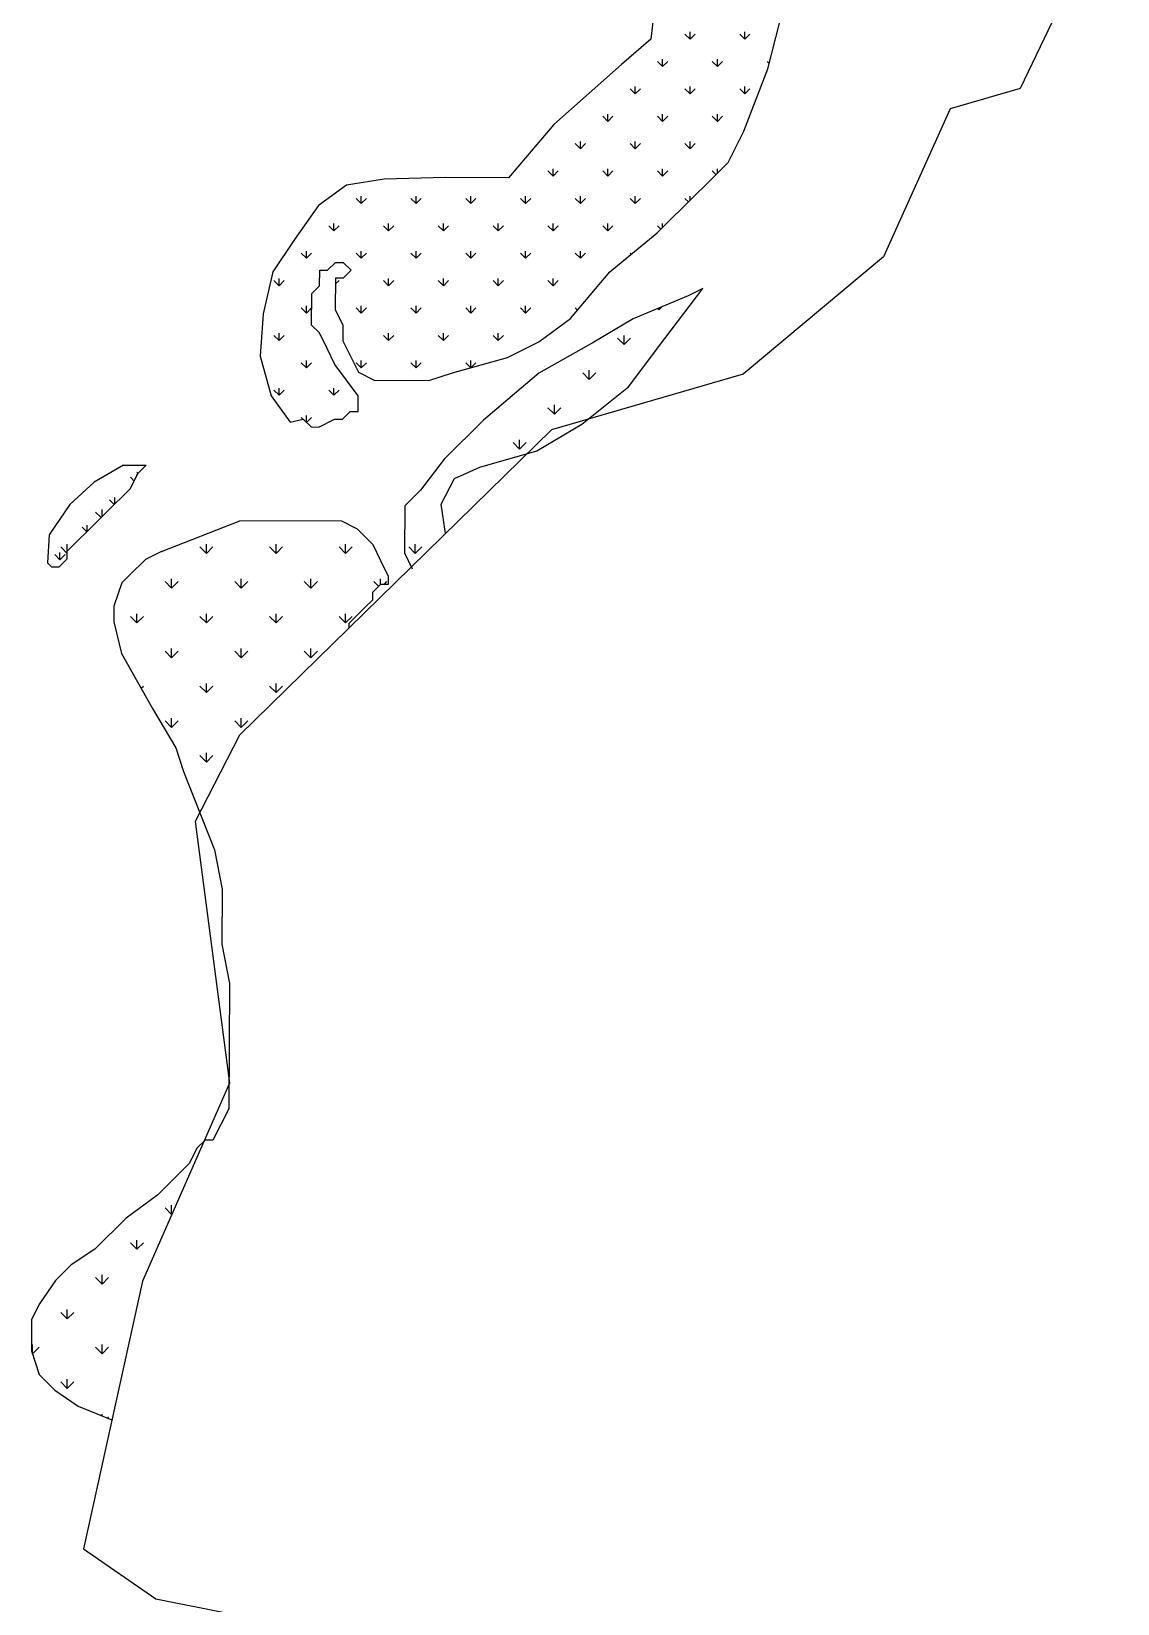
# Model space of a CAD drawing. Header units: metres. Extents: x 335517 to 338331, y 1782039 to 1785453.
# Drawn here: x 337657 to 338218, y 1783817 to 1784628 of the extents above; entities that cross this region are included whole.
import ezdxf

# ---------------------------------------------------------------- set-up
doc = ezdxf.new("R2010")
doc.units = ezdxf.units.M
doc.layers.add('MANGROOVES', color=112, linetype='Continuous')

msp = doc.modelspace()

# ---------------------------------------------------------------- linework, layer by layer
at = {"color": 3}
for p, q in [((338217.73, 1784703.57), (338167.44, 1784598.93)), ((338167.44, 1784598.93), (338131.32, 1784588.35)), ((338131.32, 1784588.35), (338096.85, 1784512.03)), ((338096.85, 1784512.03), (338024.53, 1784451.48)), ((338024.53, 1784451.48), (337925.6, 1784422.78)), ((337925.6, 1784422.78), (337764.43, 1784265.17)), ((337764.43, 1784265.17), (337741.64, 1784220.53)), ((337741.64, 1784220.53), (337759.36, 1784085.51)), ((337759.36, 1784085.51), (337714.33, 1783983.26)), ((337714.33, 1783983.26), (337683.9, 1783845.17)), ((337683.9, 1783845.17), (337721.36, 1783819.33)), ((337721.36, 1783819.33), (337821.65, 1783799.34))]:
    msp.add_line(p, q, dxfattribs=at)
at = {"layer": 'MANGROOVES'}
for p, q in [((337978.88, 1784642.14), (337976.73, 1784624.43)), ((338037.2, 1784609.11), (338045.47, 1784641.45)), ((337976.73, 1784624.43), (337961.65, 1784611.22)), ((337961.65, 1784611.22), (337926.69, 1784580.4)), ((338024.87, 1784576.79), (338037.2, 1784609.11)), ((337926.69, 1784580.4), (337903.3, 1784552.71)), ((338016.69, 1784560.64), (338024.87, 1784576.79)), ((338004.48, 1784548.56), (338016.69, 1784560.64)), ((337819.72, 1784549.08), (337805.33, 1784538.59)), ((337839.18, 1784552.04), (337819.72, 1784549.08)), ((337870.9, 1784552.89), (337839.18, 1784552.04)), ((337903.3, 1784552.71), (337870.9, 1784552.89)), ((337980.06, 1784524.41), (338000.41, 1784544.54)), ((338000.41, 1784544.54), (338004.48, 1784548.56)), ((337805.33, 1784538.59), (337792.96, 1784520.94)), ((337792.96, 1784520.94), (337781.61, 1784504.3)), ((337955.66, 1784504.3), (337980.06, 1784524.41)), ((337809.94, 1784505.11), (337814.01, 1784509.13)), ((337814.01, 1784509.13), (337818.06, 1784509.11)), ((337818.06, 1784509.11), (337822.09, 1784505.04)), ((337781.61, 1784504.3), (337776.71, 1784482.51)), ((337805.85, 1784497.03), (337805.9, 1784505.13)), ((337805.9, 1784505.13), (337809.94, 1784505.11)), ((337813.97, 1784501.04), (337813.88, 1784484.84)), ((337818.02, 1784501.01), (337813.97, 1784501.04)), ((337822.09, 1784505.04), (337818.02, 1784501.01)), ((337935.29, 1784480.12), (337955.66, 1784504.3)), ((337801.69, 1784476.81), (337801.78, 1784493.01)), ((337801.78, 1784493.01), (337805.85, 1784497.03)), ((337984, 1784469.84), (338003.67, 1784495.68)), ((338003.67, 1784495.68), (337996.07, 1784491.93)), ((337813.88, 1784484.84), (337817.88, 1784476.72)), ((337996.07, 1784491.93), (337967.67, 1784479.94)), ((337776.71, 1784482.51), (337775.23, 1784460.7)), ((337805.72, 1784472.74), (337801.69, 1784476.81)), ((337817.88, 1784476.72), (337817.84, 1784468.63)), ((337919.03, 1784468.07), (337935.29, 1784480.12)), ((337967.67, 1784479.94), (337947.36, 1784467.91)), ((337809.72, 1784464.62), (337805.72, 1784472.74)), ((337817.84, 1784468.63), (337825.84, 1784452.39)), ((337902.79, 1784460.06), (337919.03, 1784468.07)), ((337947.36, 1784467.91), (337918.94, 1784451.88)), ((337965.23, 1784444.89), (337984, 1784469.84)), ((337775.23, 1784460.7), (337780.91, 1784440.22)), ((337813.72, 1784456.51), (337809.72, 1784464.62)), ((337874.42, 1784452.12), (337902.79, 1784460.06)), ((337825.78, 1784440.25), (337813.72, 1784456.51)), ((337825.84, 1784452.39), (337833.92, 1784448.3)), ((337862.25, 1784448.14), (337874.42, 1784452.12)), ((337918.94, 1784451.88), (337890.47, 1784427.74)), ((337833.92, 1784448.3), (337862.25, 1784448.14)), ((337941.23, 1784425.66), (337965.23, 1784444.89)), ((337780.91, 1784440.22), (337790.63, 1784426.61)), ((337825.73, 1784432.15), (337825.78, 1784440.25)), ((337790.63, 1784426.61), (337797.38, 1784428.26)), ((337797.38, 1784428.26), (337801.4, 1784424.19)), ((337805.45, 1784424.16), (337813.57, 1784428.17)), ((337813.57, 1784428.17), (337817.61, 1784428.15)), ((337817.61, 1784428.15), (337821.68, 1784432.17)), ((337821.68, 1784432.17), (337825.73, 1784432.15)), ((337890.47, 1784427.74), (337870.12, 1784407.61)), ((337801.4, 1784424.19), (337805.45, 1784424.16)), ((337917.92, 1784411.86), (337941.23, 1784425.66)), ((337888.52, 1784403.37), (337917.92, 1784411.86)), ((337704.61, 1784404.42), (337689.55, 1784395.64)), ((337704.61, 1784404.42), (337716.28, 1784404.41)), ((337712.22, 1784400.39), (337716.28, 1784404.41)), ((337870.12, 1784407.61), (337857.89, 1784391.49)), ((337875.4, 1784397.53), (337888.52, 1784403.37)), ((337689.55, 1784395.64), (337676.87, 1784384.12)), ((337708.13, 1784392.32), (337712.22, 1784400.39)), ((337868.56, 1784384.27), (337875.4, 1784397.53)), ((337695.91, 1784380.24), (337708.13, 1784392.32)), ((337849.75, 1784383.43), (337857.89, 1784391.49)), ((337676.87, 1784384.12), (337666.21, 1784368.5)), ((337687.77, 1784372.19), (337695.91, 1784380.24)), ((337849.75, 1784383.43), (337849.61, 1784359.14)), ((337870.8, 1784369.28), (337868.56, 1784384.27)), ((337679.63, 1784364.13), (337687.77, 1784372.19)), ((337724.14, 1784359.84), (337764.7, 1784375.81)), ((337817.32, 1784375.52), (337764.7, 1784375.81)), ((337825.4, 1784371.42), (337817.32, 1784375.52)), ((337833.45, 1784363.28), (337825.4, 1784371.42)), ((337666.21, 1784368.5), (337665.41, 1784354.09)), ((337675.56, 1784360.11), (337679.63, 1784364.13)), ((337837.45, 1784355.16), (337833.45, 1784363.28)), ((337870.82, 1784369.21), (337870.8, 1784369.28)), ((337671.47, 1784352.03), (337675.54, 1784356.06)), ((337675.54, 1784356.06), (337675.56, 1784360.11)), ((337716.02, 1784355.84), (337707.88, 1784347.78)), ((337724.14, 1784359.84), (337716.02, 1784355.84)), ((337841.45, 1784347.04), (337837.45, 1784355.16)), ((337849.61, 1784359.14), (337853.62, 1784351.03)), ((337665.41, 1784354.09), (337667.42, 1784352.06)), ((337667.42, 1784352.06), (337671.47, 1784352.03)), ((337707.88, 1784347.78), (337703.81, 1784343.76)), ((337841.43, 1784343), (337841.45, 1784347.04)), ((337703.81, 1784343.76), (337699.69, 1784331.64)), ((337833.29, 1784334.94), (337833.31, 1784338.99)), ((337833.31, 1784338.99), (337837.38, 1784343.02)), ((337837.38, 1784343.02), (337841.43, 1784343)), ((337699.69, 1784331.64), (337699.65, 1784323.54)), ((337821.08, 1784322.87), (337829.22, 1784330.92)), ((337829.22, 1784330.92), (337833.29, 1784334.94)), ((337699.65, 1784323.54), (337703.61, 1784307.32)), ((337821.07, 1784320.56), (337821.08, 1784322.87)), ((337703.61, 1784307.32), (337719.64, 1784278.9)), ((337719.64, 1784278.9), (337731.67, 1784258.59)), ((337731.67, 1784258.59), (337735.65, 1784246.42)), ((337735.65, 1784246.42), (337751.62, 1784205.85)), ((337751.62, 1784205.85), (337755.55, 1784185.58)), ((337755.55, 1784185.58), (337755.4, 1784157.25)), ((337755.4, 1784157.25), (337759.33, 1784136.98)), ((337759.33, 1784136.98), (337758.97, 1784072.21)), ((337758.97, 1784072.21), (337750.79, 1784056.06)), ((337746.74, 1784056.08), (337742.67, 1784052.06)), ((337750.79, 1784056.06), (337746.74, 1784056.08)), ((337742.67, 1784052.06), (337738.58, 1784043.98)), ((337738.58, 1784043.98), (337722.3, 1784027.88)), ((337722.3, 1784027.88), (337706.04, 1784015.82)), ((337706.04, 1784015.82), (337689.76, 1783999.72)), ((337689.76, 1783999.72), (337677.57, 1783991.69)), ((337677.57, 1783991.69), (337669.43, 1783983.64)), ((337669.43, 1783983.64), (337661.27, 1783971.54)), ((337661.27, 1783971.54), (337657.18, 1783963.46)), ((337657.18, 1783963.46), (337657.09, 1783947.27)), ((337657.09, 1783947.27), (337661.07, 1783935.1)), ((337661.07, 1783935.1), (337669.12, 1783926.96)), ((337669.12, 1783926.96), (337681.22, 1783918.8)), ((337681.22, 1783918.8), (337698.57, 1783911.74))]:
    msp.add_line(p, q, dxfattribs=at)
at = {"layer": 'MANGROOVES', "linetype": 'Continuous'}
for p, q in [((337997.04, 1784624.38), (337994.39, 1784627.03)), ((337997.04, 1784624.38), (337997.04, 1784628.13)), ((337997.04, 1784624.38), (337999.69, 1784627.03)), ((338025.33, 1784624.38), (338022.67, 1784627.03)), ((338025.33, 1784624.38), (338025.33, 1784628.13)), ((338025.33, 1784624.38), (338027.98, 1784627.03)), ((337982.9, 1784610.24), (337982.9, 1784613.99)), ((338011.18, 1784610.24), (338011.18, 1784613.99)), ((337982.9, 1784610.24), (337980.25, 1784612.89)), ((337982.9, 1784610.24), (337985.55, 1784612.89)), ((338011.18, 1784610.24), (338008.53, 1784612.89)), ((338011.18, 1784610.24), (338013.84, 1784612.89)), ((338037.89, 1784611.82), (338036.82, 1784612.89)), ((337968.76, 1784596.09), (337966.11, 1784598.75)), ((337968.76, 1784596.1), (337968.76, 1784599.85)), ((337968.76, 1784596.09), (337971.41, 1784598.75)), ((337997.04, 1784596.09), (337994.39, 1784598.75)), ((337997.04, 1784596.1), (337997.04, 1784599.85)), ((337997.04, 1784596.09), (337999.69, 1784598.75)), ((338025.33, 1784596.09), (338022.67, 1784598.75)), ((338025.33, 1784596.1), (338025.33, 1784599.85)), ((338025.33, 1784596.09), (338027.98, 1784598.75)), ((337954.61, 1784581.95), (337951.96, 1784584.6)), ((337954.61, 1784581.95), (337954.61, 1784585.7)), ((337954.61, 1784581.95), (337957.27, 1784584.6)), ((337982.9, 1784581.95), (337980.25, 1784584.6)), ((337982.9, 1784581.95), (337982.9, 1784585.7)), ((337982.9, 1784581.95), (337985.55, 1784584.6)), ((338011.18, 1784581.95), (338008.53, 1784584.6)), ((338011.18, 1784581.95), (338011.18, 1784585.7)), ((338011.18, 1784581.95), (338013.84, 1784584.6)), ((337940.47, 1784567.81), (337937.82, 1784570.46)), ((337940.47, 1784567.81), (337940.47, 1784571.56)), ((337940.47, 1784567.81), (337943.12, 1784570.46)), ((337968.76, 1784567.81), (337966.11, 1784570.46)), ((337968.76, 1784567.81), (337968.76, 1784571.56)), ((337968.76, 1784567.81), (337971.41, 1784570.46)), ((337997.04, 1784567.81), (337994.39, 1784570.46)), ((337997.04, 1784567.81), (337997.04, 1784571.56)), ((337997.04, 1784567.81), (337999.69, 1784570.46)), ((337926.33, 1784553.67), (337926.33, 1784557.42)), ((337954.61, 1784553.67), (337954.61, 1784557.42)), ((337982.9, 1784553.67), (337982.9, 1784557.42)), ((338011.18, 1784555.2), (338011.18, 1784557.42)), ((337926.33, 1784553.67), (337923.68, 1784556.32)), ((337926.33, 1784553.67), (337928.98, 1784556.32)), ((337954.61, 1784553.67), (337951.96, 1784556.32)), ((337954.61, 1784553.67), (337957.27, 1784556.32)), ((337982.9, 1784553.67), (337980.25, 1784556.32)), ((337982.9, 1784553.67), (337985.55, 1784556.32)), ((338010.42, 1784554.44), (338008.53, 1784556.32)), ((337827.34, 1784539.53), (337824.68, 1784542.18)), ((337827.34, 1784539.53), (337827.34, 1784543.28)), ((337827.34, 1784539.53), (337829.99, 1784542.18)), ((337855.62, 1784539.53), (337852.97, 1784542.18)), ((337855.62, 1784539.53), (337855.62, 1784543.28)), ((337855.62, 1784539.53), (337858.27, 1784542.18)), ((337883.9, 1784539.53), (337881.25, 1784542.18)), ((337883.9, 1784539.53), (337883.9, 1784543.28)), ((337883.9, 1784539.53), (337886.56, 1784542.18)), ((337912.19, 1784539.53), (337909.54, 1784542.18)), ((337912.19, 1784539.53), (337912.19, 1784543.28)), ((337912.19, 1784539.53), (337914.84, 1784542.18)), ((337940.47, 1784539.53), (337937.82, 1784542.18)), ((337940.47, 1784539.53), (337940.47, 1784543.28)), ((337940.47, 1784539.53), (337943.12, 1784542.18)), ((337968.76, 1784539.53), (337966.11, 1784542.18)), ((337968.76, 1784539.53), (337968.76, 1784543.28)), ((337968.76, 1784539.53), (337971.41, 1784542.18)), ((337996.2, 1784540.37), (337994.39, 1784542.18)), ((337997.04, 1784541.21), (337997.04, 1784543.28)), ((337813.19, 1784525.38), (337810.54, 1784528.04)), ((337813.19, 1784525.38), (337813.19, 1784529.13)), ((337813.19, 1784525.38), (337815.85, 1784528.04)), ((337841.48, 1784525.38), (337838.83, 1784528.04)), ((337841.48, 1784525.38), (337841.48, 1784529.13)), ((337841.48, 1784525.38), (337844.13, 1784528.04)), ((337869.76, 1784525.38), (337867.11, 1784528.04)), ((337869.76, 1784525.38), (337869.76, 1784529.13)), ((337869.76, 1784525.38), (337872.41, 1784528.04)), ((337898.05, 1784525.38), (337895.39, 1784528.04)), ((337898.05, 1784525.38), (337898.05, 1784529.13)), ((337898.05, 1784525.38), (337900.7, 1784528.04)), ((337926.33, 1784525.38), (337923.68, 1784528.04)), ((337926.33, 1784525.38), (337926.33, 1784529.13)), ((337926.33, 1784525.38), (337928.98, 1784528.04)), ((337954.61, 1784525.38), (337951.96, 1784528.04)), ((337954.61, 1784525.38), (337954.61, 1784529.13)), ((337954.61, 1784525.38), (337957.27, 1784528.04)), ((337981.98, 1784526.31), (337980.25, 1784528.04)), ((337982.9, 1784527.22), (337982.9, 1784529.13)), ((337799.05, 1784511.24), (337796.4, 1784513.89)), ((337799.05, 1784511.24), (337799.05, 1784514.99)), ((337799.05, 1784511.24), (337801.7, 1784513.89)), ((337827.34, 1784511.24), (337824.68, 1784513.89)), ((337827.34, 1784511.24), (337827.34, 1784514.99)), ((337827.34, 1784511.24), (337829.99, 1784513.89)), ((337855.62, 1784511.24), (337852.97, 1784513.89)), ((337855.62, 1784511.24), (337855.62, 1784514.99)), ((337855.62, 1784511.24), (337858.27, 1784513.89)), ((337883.9, 1784511.24), (337881.25, 1784513.89)), ((337883.9, 1784511.24), (337883.9, 1784514.99)), ((337883.9, 1784511.24), (337886.56, 1784513.89)), ((337912.19, 1784511.24), (337909.54, 1784513.89)), ((337912.19, 1784511.24), (337912.19, 1784514.99)), ((337912.19, 1784511.24), (337914.84, 1784513.89)), ((337940.47, 1784511.24), (337937.82, 1784513.89)), ((337940.47, 1784511.24), (337940.47, 1784514.99)), ((337940.47, 1784511.24), (337943.12, 1784513.89)), ((337966.64, 1784513.35), (337966.11, 1784513.89)), ((337784.91, 1784497.1), (337784.91, 1784500.85)), ((337841.48, 1784497.1), (337841.48, 1784500.85)), ((337869.76, 1784497.1), (337869.76, 1784500.85)), ((337898.05, 1784497.1), (337898.05, 1784500.85)), ((337926.33, 1784497.1), (337926.33, 1784500.85)), ((337784.91, 1784497.1), (337782.26, 1784499.75)), ((337784.91, 1784497.1), (337787.56, 1784499.75)), ((337813.95, 1784497.86), (337815.85, 1784499.75)), ((337841.48, 1784497.1), (337838.83, 1784499.75)), ((337841.48, 1784497.1), (337844.13, 1784499.75)), ((337869.76, 1784497.1), (337867.11, 1784499.75)), ((337869.76, 1784497.1), (337872.41, 1784499.75)), ((337898.05, 1784497.1), (337895.39, 1784499.75)), ((337898.05, 1784497.1), (337900.7, 1784499.75)), ((337926.33, 1784497.1), (337923.68, 1784499.75)), ((337926.33, 1784497.1), (337928.98, 1784499.75)), ((337799.05, 1784482.96), (337796.4, 1784485.61)), ((337799.05, 1784482.96), (337799.05, 1784486.71)), ((337799.05, 1784482.96), (337801.7, 1784485.61)), ((337827.34, 1784482.96), (337824.68, 1784485.61)), ((337827.34, 1784482.96), (337827.34, 1784486.71)), ((337827.34, 1784482.96), (337829.99, 1784485.61)), ((337855.62, 1784482.96), (337852.97, 1784485.61)), ((337855.62, 1784482.96), (337855.62, 1784486.71)), ((337855.62, 1784482.96), (337858.27, 1784485.61)), ((337883.9, 1784482.96), (337881.25, 1784485.61)), ((337883.9, 1784482.96), (337883.9, 1784486.71)), ((337883.9, 1784482.96), (337886.56, 1784485.61)), ((337912.19, 1784482.96), (337909.54, 1784485.61)), ((337912.19, 1784482.96), (337912.19, 1784486.71)), ((337912.19, 1784482.96), (337914.84, 1784485.61)), ((337938.95, 1784484.48), (337937.82, 1784485.61)), ((337940.47, 1784486.28), (337940.47, 1784486.71)), ((337980.92, 1784484.65), (337980.3, 1784485.28)), ((337980.92, 1784484.65), (337982.45, 1784486.18)), ((337980.92, 1784484.65), (337980.92, 1784485.54)), ((337784.91, 1784468.82), (337782.26, 1784471.47)), ((337784.91, 1784468.82), (337784.91, 1784472.57)), ((337784.91, 1784468.82), (337787.56, 1784471.47)), ((337841.48, 1784468.82), (337838.83, 1784471.47)), ((337841.48, 1784468.82), (337841.48, 1784472.57)), ((337841.48, 1784468.82), (337844.13, 1784471.47)), ((337869.76, 1784468.82), (337867.11, 1784471.47)), ((337869.76, 1784468.82), (337869.76, 1784472.57)), ((337869.76, 1784468.82), (337872.41, 1784471.47)), ((337898.05, 1784468.82), (337895.39, 1784471.47)), ((337898.05, 1784468.82), (337898.05, 1784472.57)), ((337898.05, 1784468.82), (337900.7, 1784471.47)), ((337962.96, 1784466.69), (337959.59, 1784470.06)), ((337962.96, 1784466.69), (337962.96, 1784471.46)), ((337962.96, 1784466.69), (337966.33, 1784470.06)), ((337799.05, 1784454.67), (337796.4, 1784457.32)), ((337799.05, 1784454.67), (337799.05, 1784458.42)), ((337799.05, 1784454.67), (337801.7, 1784457.32)), ((337827.34, 1784454.67), (337824.68, 1784457.32)), ((337827.34, 1784454.67), (337827.34, 1784458.42)), ((337827.34, 1784454.67), (337829.99, 1784457.32)), ((337855.62, 1784454.67), (337852.97, 1784457.32)), ((337855.62, 1784454.67), (337855.62, 1784458.42)), ((337855.62, 1784454.67), (337858.27, 1784457.32)), ((337883.82, 1784454.75), (337881.25, 1784457.32)), ((337883.9, 1784454.78), (337883.9, 1784458.42)), ((337884.05, 1784454.82), (337886.56, 1784457.32)), ((337945, 1784448.73), (337941.63, 1784452.1)), ((337945, 1784448.73), (337945, 1784453.5)), ((337945, 1784448.73), (337948.37, 1784452.1)), ((337784.91, 1784440.53), (337784.91, 1784444.28)), ((337813.19, 1784440.53), (337813.19, 1784444.28)), ((337784.91, 1784440.53), (337782.26, 1784443.18)), ((337784.91, 1784440.53), (337787.56, 1784443.18)), ((337813.19, 1784440.53), (337810.54, 1784443.18)), ((337813.19, 1784440.53), (337815.85, 1784443.18)), ((337927.04, 1784430.77), (337927.04, 1784435.54)), ((337797.22, 1784428.22), (337796.4, 1784429.04)), ((337799.05, 1784426.56), (337799.05, 1784430.14)), ((337799.14, 1784426.47), (337801.7, 1784429.04)), ((337927.04, 1784430.77), (337923.67, 1784434.14)), ((337927.04, 1784430.77), (337930.41, 1784434.14)), ((337909.08, 1784412.81), (337905.71, 1784416.18)), ((337909.08, 1784412.81), (337909.08, 1784417.57)), ((337909.08, 1784412.81), (337912.44, 1784416.18)), ((337710.12, 1784396.25), (337708.14, 1784398.22)), ((337711.51, 1784399), (337711.51, 1784399.61)), ((337712.12, 1784400.19), (337711.55, 1784400.76)), ((337699.87, 1784384.15), (337697.4, 1784386.61)), ((337700.06, 1784384.33), (337700.06, 1784387.71)), ((337693.04, 1784377.4), (337690.18, 1784380.26)), ((337693.55, 1784377.9), (337693.55, 1784381.65)), ((337685.65, 1784370.08), (337683.26, 1784372.47)), ((337685.91, 1784370.35), (337685.91, 1784373.57)), ((337675.56, 1784358.96), (337672.22, 1784362.3)), ((337675.59, 1784360.13), (337675.59, 1784363.69)), ((337747.43, 1784358.93), (337744.07, 1784362.3)), ((337747.43, 1784358.93), (337747.43, 1784363.69)), ((337747.43, 1784358.93), (337750.8, 1784362.3)), ((337783.35, 1784358.93), (337779.99, 1784362.3)), ((337783.35, 1784358.93), (337783.35, 1784363.69)), ((337783.35, 1784358.93), (337786.72, 1784362.3)), ((337819.27, 1784358.93), (337815.91, 1784362.3)), ((337819.27, 1784358.93), (337819.27, 1784363.69)), ((337819.27, 1784358.93), (337822.64, 1784362.3)), ((337855.2, 1784358.93), (337851.83, 1784362.3)), ((337855.2, 1784358.93), (337855.2, 1784363.69)), ((337855.2, 1784358.93), (337858.56, 1784362.3)), ((337671.77, 1784355.68), (337669.12, 1784358.33)), ((337671.77, 1784355.68), (337671.77, 1784359.43)), ((337671.77, 1784355.68), (337674.42, 1784358.33)), ((337729.47, 1784340.97), (337726.1, 1784344.34)), ((337729.47, 1784340.97), (337729.47, 1784345.73)), ((337729.47, 1784340.97), (337732.84, 1784344.34)), ((337765.39, 1784340.97), (337762.03, 1784344.34)), ((337765.39, 1784340.97), (337765.39, 1784345.73)), ((337765.39, 1784340.97), (337768.76, 1784344.34)), ((337801.31, 1784340.97), (337797.95, 1784344.34)), ((337801.31, 1784340.97), (337801.31, 1784345.73)), ((337801.31, 1784340.97), (337804.68, 1784344.34)), ((337836.28, 1784341.93), (337833.87, 1784344.34)), ((337837.24, 1784342.87), (337837.24, 1784345.73)), ((337839.27, 1784343.01), (337840.6, 1784344.34)), ((337711.51, 1784323.01), (337708.14, 1784326.38)), ((337711.51, 1784323.01), (337711.51, 1784327.77)), ((337711.51, 1784323.01), (337714.88, 1784326.38)), ((337747.43, 1784323.01), (337744.07, 1784326.38)), ((337747.43, 1784323.01), (337747.43, 1784327.77)), ((337747.43, 1784323.01), (337750.8, 1784326.38)), ((337783.35, 1784323.01), (337779.99, 1784326.38)), ((337783.35, 1784323.01), (337783.35, 1784327.77)), ((337783.35, 1784323.01), (337786.72, 1784326.38)), ((337819.27, 1784323.01), (337815.91, 1784326.38)), ((337819.27, 1784323.01), (337819.27, 1784327.77)), ((337819.27, 1784323.01), (337822.64, 1784326.38)), ((337729.47, 1784305.05), (337726.1, 1784308.42)), ((337729.47, 1784305.05), (337729.47, 1784309.81)), ((337729.47, 1784305.05), (337732.84, 1784308.42)), ((337765.39, 1784305.05), (337762.03, 1784308.42)), ((337765.39, 1784305.05), (337765.39, 1784309.81)), ((337765.39, 1784305.05), (337768.76, 1784308.42)), ((337801.31, 1784305.05), (337797.95, 1784308.42)), ((337801.31, 1784305.05), (337801.31, 1784309.81)), ((337801.31, 1784305.05), (337804.68, 1784308.42)), ((337713.75, 1784289.33), (337714.88, 1784290.46)), ((337747.43, 1784287.09), (337744.07, 1784290.46)), ((337747.43, 1784287.09), (337747.43, 1784291.85)), ((337747.43, 1784287.09), (337750.8, 1784290.46)), ((337783.35, 1784287.09), (337779.99, 1784290.46)), ((337783.35, 1784287.09), (337783.35, 1784291.85)), ((337783.35, 1784287.09), (337786.72, 1784290.46)), ((337729.47, 1784269.13), (337729.47, 1784273.89)), ((337765.39, 1784269.13), (337765.39, 1784273.89)), ((337729.47, 1784269.13), (337726.1, 1784272.5)), ((337729.47, 1784269.13), (337732.84, 1784272.5)), ((337765.39, 1784269.13), (337762.03, 1784272.5)), ((337765.39, 1784269.13), (337768.76, 1784272.5)), ((337747.43, 1784251.17), (337744.07, 1784254.54)), ((337747.43, 1784251.17), (337747.43, 1784255.93)), ((337747.43, 1784251.17), (337750.8, 1784254.54)), ((337729.47, 1784017.68), (337729.47, 1784022.44)), ((337729.47, 1784017.68), (337726.1, 1784021.05)), ((337711.51, 1783999.72), (337708.14, 1784003.09)), ((337711.51, 1783999.72), (337711.51, 1784004.48)), ((337711.51, 1783999.72), (337714.88, 1784003.09)), ((337693.55, 1783981.76), (337690.18, 1783985.13)), ((337693.55, 1783981.76), (337693.55, 1783986.52)), ((337693.55, 1783981.76), (337696.92, 1783985.13)), ((337675.59, 1783963.8), (337672.22, 1783967.17)), ((337675.59, 1783963.8), (337675.59, 1783968.56)), ((337675.59, 1783963.8), (337678.96, 1783967.17)), ((337657.63, 1783945.84), (337657.63, 1783950.6)), ((337657.63, 1783945.84), (337661, 1783949.21)), ((337693.55, 1783945.84), (337690.18, 1783949.21)), ((337693.55, 1783945.84), (337693.55, 1783950.6)), ((337693.55, 1783945.84), (337696.92, 1783949.21)), ((337657.63, 1783945.84), (337657.52, 1783945.95)), ((337675.59, 1783927.88), (337675.59, 1783932.64)), ((337675.59, 1783927.88), (337672.22, 1783931.25)), ((337675.59, 1783927.88), (337678.96, 1783931.25)), ((337693.55, 1783913.78), (337693.55, 1783914.68)), ((337696.3, 1783912.67), (337696.92, 1783913.29))]:
    msp.add_line(p, q, dxfattribs=at)

doc.saveas('drawing.dxf')
